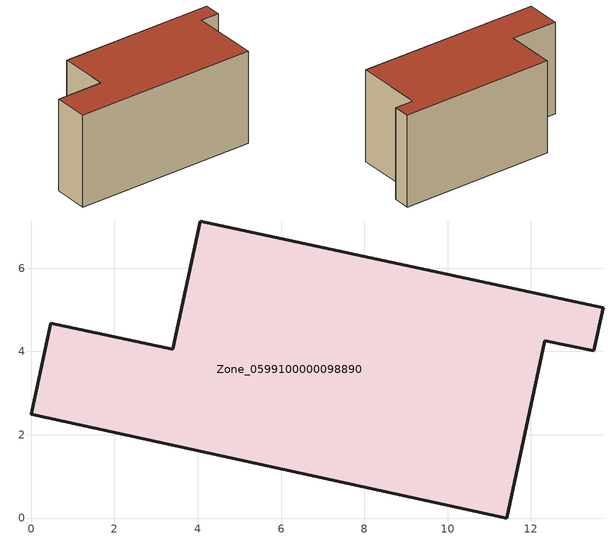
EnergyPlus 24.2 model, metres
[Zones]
Zone_0599100000098890
 floor ground (C_G): 11.42,0 0,2.49 0.47,4.68 3.4,4.05 4.06,7.13 13.74,5.05 13.51,4.01 12.33,4.26 z0
 wall outside (C_F): 3.4,4.05 0.47,4.68 0,2.49 11.42,0 12.33,4.26 13.51,4.01 13.74,5.05 4.06,7.13 3.4,4.05 z0:5.96
 roof outside (C_R): 13.74,5.05 4.06,7.13 3.4,4.05 0.47,4.68 0,2.49 11.42,0 12.33,4.26 13.51,4.01 z5.96
[BUILDING]
Pand.0599100000098890: North Axis=0; Terrain=City; Loads Convergence Tolerance Value=0.04; Temperature Convergence Tolerance Value=0.4; Solar Distribution=FullExterior; Maximum Number of Warmup Days=25; Minimum Number of Warmup Days=1
[Site:Location]
Rotterdam.The.Hague.AP_ZH_NLD Design_Conditions: Latitude=51.96; Longitude=4.45; Time Zone=1; Elevation=-4.5
[SITE:GROUNDTEMPERATURE:BUILDINGSURFACE]
18, 18, 18, 18, 18, 18, 18, 18, 18, 18, 18, 18
[MATERIAL] Thermal Absorptance=0.9; Solar Absorptance=0.7; Visible Absorptance=0.7
Name | Roughness | Thickness | Conductivity | Density | Specific Heat
G.TI.1975-1991 | MediumSmooth | 0.15 | 0.288461 | 540 | 1210
F.TI.1975-1991 | Rough | 0.3 | 0.230769 | 1920 | 840
R.TI.1975-1991 | MediumRough | 0.2 | 0.153846 | 1500 | 1000
[CONSTRUCTION]
C_G: G.TI.1975-1991
C_F: F.TI.1975-1991
C_R: R.TI.1975-1991
[ZONE]
Zone_0599100000098890: Type=1; Multiplier=1; Ceiling Height=Autocalculate; Volume=Autocalculate; Floor Area=autocalculate; Part of Total Floor Area=Yes
[ZONEINFILTRATION:DESIGNFLOWRATE]
Infil_Zone_0599100000098890: Zone or ZoneList or Space or SpaceList=Zone_0599100000098890; Schedule=AlwaysOn; Design Flow Rate Calculation Method=Flow/Area; Flow Rate per Floor Area=0.003; Constant Term Coefficient=1; Temperature Term Coefficient=0; Velocity Term Coefficient=0; Velocity Squared Term Coefficient=0
[HVACTEMPLATE:ZONE:IDEALLOADSAIRSYSTEM]
Zone_0599100000098890: Maximum Heating Supply Air Temperature=50; Minimum Cooling Supply Air Temperature=13; Maximum Heating Supply Air Humidity Ratio=0.0156; Minimum Cooling Supply Air Humidity Ratio=0.0077; Heating Limit=NoLimit; Cooling Limit=NoLimit; Dehumidification Control Type=ConstantSensibleHeatRatio; Cooling Sensible Heat Ratio=0.7; Dehumidification Setpoint=60; Humidification Control Type=None; Humidification Setpoint=30; Outdoor Air Method=None; Outdoor Air Flow Rate per Person=0.00944; Outdoor Air Flow Rate per Zone Floor Area=0; Outdoor Air Flow Rate per Zone=0; Demand Controlled Ventilation Type=None; Outdoor Air Economizer Type=NoEconomizer; Heat Recovery Type=None; Sensible Heat Recovery Effectiveness=0.7; Latent Heat Recovery Effectiveness=0.65
[ZONECONTROL:THERMOSTAT]
ThermostatControl_Zone_0599100000098890: Zone or ZoneList=Zone_0599100000098890; Control Type Schedule=DualSetpointControlType; Control 1=Thermostat_Zone_0599100000098890; Temperature Difference Between Cutout And Setpoint=0
[THERMOSTATSETPOINT:DUALSETPOINT]
Thermostat_Zone_0599100000098890: Heating Setpoint Temperature Schedule=HeatingSetpoint_Zone_0599100000098890; Cooling Setpoint Temperature Schedule=CoolingSetpoint_Zone_0599100000098890
[SCHEDULE:COMPACT]
HeatingSetpoint_Zone_0599100000098890: Through: 12/31, For: AllDays, Until: 24:00, 21
CoolingSetpoint_Zone_0599100000098890: Through: 12/31, For: AllDays, Until: 24:00, 24
DualSetpointControlType: Through: 12/31, For: AllDays, Until: 24:00, 4
AlwaysOn: Through: 12/31, For: AllDays, Until: 24:00, 1
